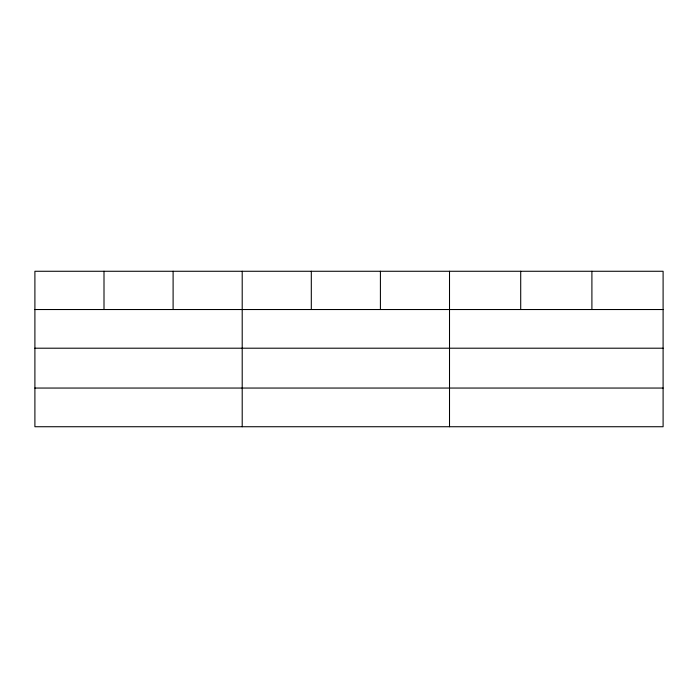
<?xml version="1.0" encoding="UTF-8"?>
<svg xmlns="http://www.w3.org/2000/svg" width="698" height="698" viewBox="0 0 698 698"><rect width="100%" height="100%" fill="white"/><g stroke="black" fill="none" stroke-linecap="round" stroke-linejoin="round"><path stroke-width="1.05" d="M663.1 348.206L663.1 271.269L34.9 271.269L34.9 426.731L663.1 426.731L663.1 348.206L34.9 348.206M34.9 309.528L663.1 309.528M34.9 388.053L663.1 388.053M591.904 271.269L591.904 309.528M520.708 271.269L520.708 309.528M449.512 271.269L449.512 426.731M380.41 271.269L380.41 309.528M311.308 271.269L311.308 309.528M242.206 271.269L242.206 426.731M173.104 271.269L173.104 309.528M104.002 271.269L104.002 309.528"/></g></svg>
